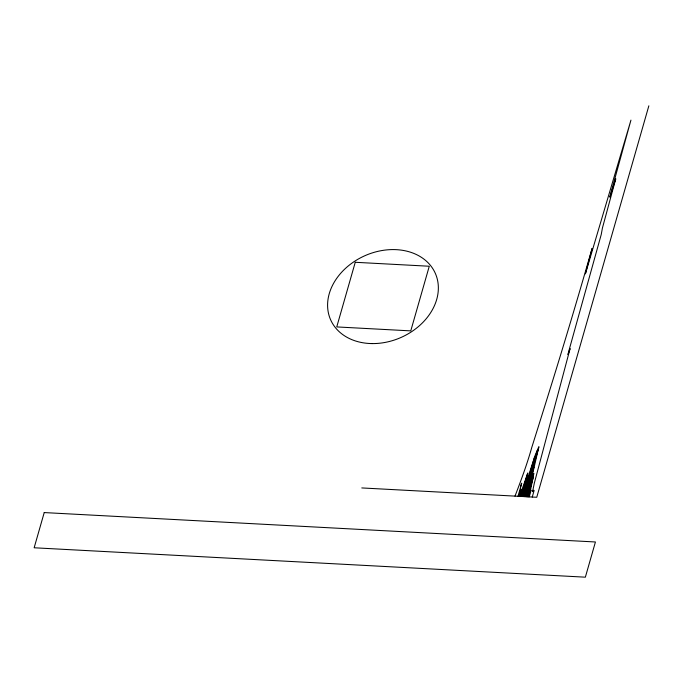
<?xml version="1.0" encoding="UTF-8"?>
<svg xmlns="http://www.w3.org/2000/svg" width="683" height="683" viewBox="0 0 683 683"><rect width="100%" height="100%" fill="white"/><g stroke="black" fill="none" stroke-linecap="round" stroke-linejoin="round"><path stroke-width="1.02" d="M517.996 496.268L521.744 483.163L521.266 483.982L520.463 487.764L520.736 490.018L521.368 489.796L521.3 491.606L527.814 472.935L525.876 483.393L526.226 482.821L535.122 455.407L538.913 446.511L531.878 477.05L526.251 496.712M531.878 477.05L533.884 473.387L530.281 491.273L531.126 490.317L529.248 496.874M514.991 496.114C521.18 480.106 527.139 463.953 531.818 447.322C553.11 379.688 567.59 333.517 592.11 248.407L585.391 273.874L630.947 120.131L610.32 195.125L609.834 197.165L615.767 178.784L602.44 227.977L601.219 234.576L568.615 351.771L567.983 354.631L570.1 348.569L534.362 483.009L532.544 491.692L533.525 490.266L534.132 490.479L532.253 497.036M518.747 496.31L520.625 489.754M519.498 496.353L521.368 489.796M520.25 496.387L522.119 489.839M520.992 496.43L527.566 473.498M521.744 496.473L526.439 480.089M522.495 496.515L527.191 480.132M523.246 496.55L534.507 457.234M523.998 496.592L537.137 450.72M524.749 496.635L538.827 447.476M525.5 496.669L533.944 467.181M527.003 496.754L533.568 473.814M527.754 496.789L533.38 477.135M528.497 496.831L530.375 490.274M648.85 105.822L536.753 497.275L361.785 487.935M44.224 512.574L34.15 547.775L585.357 577.178L595.431 541.978L44.224 512.574M355.254 262.289L336.745 326.926L410.765 330.879L429.274 266.242L355.254 262.289M372.107 343.583A57.27 44.694 -24 0 0 435.438 273.627A57.27 44.694 -24 0 0 341.372 272.534A57.27 44.694 -24 0 0 372.107 343.583"/></g></svg>
